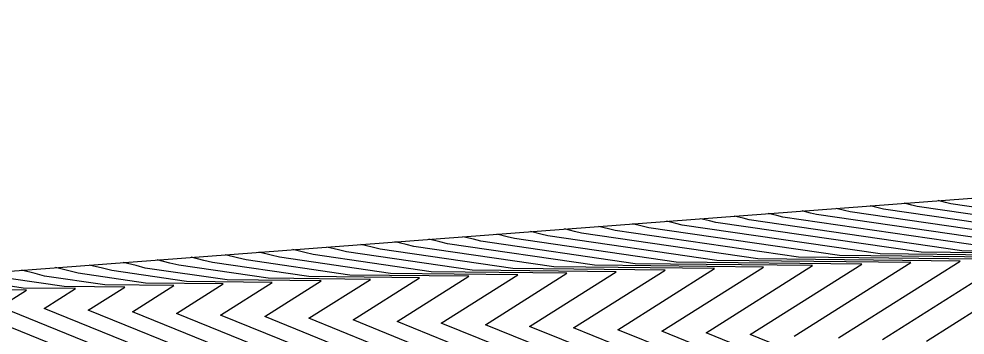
# Model space of a CAD drawing. Header units: metres. Extents: x 419582 to 423558, y 4805372 to 4807539.
# Drawn here: x 419663.7 to 419815.3, y 4805592 to 4805642.6 of the extents above; entities that cross this region are included whole.
import ezdxf

# ---------------------------------------------------------------- set-up
doc = ezdxf.new("R2010")
doc.units = ezdxf.units.M
for name, color, linetype in [('C-TINN-BNDY', 110, 'Continuous'), ('C-TOPO-MAJR', 9, 'Continuous'), ('C-TOPO-MINR', 8, 'Continuous')]:
    doc.layers.add(name, color=color, linetype=linetype)

msp = doc.modelspace()

# ---------------------------------------------------------------- linework, layer by layer
at = {"layer": 'C-TINN-BNDY', "color": 110, "linetype": 'Continuous', "lineweight": -3, "flags": 128}
msp.add_lwpolyline([(420029.12, 4805597.02), (419709.39, 4805488.05), (419650.8, 4805487.27), (419650.8, 4805487.27), (419649.4, 4805487.73), (419632.17, 4805498.3), (419631.97, 4805498.5), (419603.66, 4805571.39), (419596.9, 4805589.66), (419600.88, 4805595.23), (419600.98, 4805595.33), (419601.08, 4805595.43), (419605.58, 4805596.63), (419616.57, 4805598.77), (419987.22, 4805626.86), (420067.42, 4805642.58)], dxfattribs=at)
at = {"layer": 'C-TOPO-MAJR', "color": 9, "linetype": 'Continuous', "lineweight": -3, "flags": 128}
for points, elevation in [([(419840.89, 4805606.53), (419802.2, 4805612.14), (419801.32, 4805612.36), (419800.05, 4805612.67)], 1495), ([(419845.93, 4805604.82), (419808.2, 4805605.23), (419775.33, 4805610), (419774.32, 4805610.26), (419772.86, 4805610.61)], 1490), ([(419787.9, 4805591.81), (419806.58, 4805603.59), (419775.52, 4805603.93), (419748.45, 4805607.86), (419747.31, 4805608.15), (419745.67, 4805608.55)], 1485), ([(419761.98, 4805589.29), (419752.56, 4805593.12), (419767.23, 4805602.37), (419742.83, 4805602.64), (419721.58, 4805605.72), (419720.31, 4805606.05), (419718.48, 4805606.49)], 1480), ([(419731.2, 4805588.74), (419717.22, 4805594.42), (419727.88, 4805601.15), (419710.15, 4805601.34), (419694.7, 4805603.58), (419693.31, 4805603.94), (419691.29, 4805604.43)], 1475), ([(419662.54, 4805580.82), (419664.75, 4805582.04), (419667.94, 4805583.22), (419667.94, 4805583.38), (419668, 4805583.44), (419668.06, 4805583.5), (419669.88, 4805583.93), (419670.23, 4805585.17), (419700.43, 4805588.19), (419681.88, 4805595.72), (419688.53, 4805599.92), (419677.47, 4805600.04), (419667.82, 4805601.44), (419666.3, 4805601.83), (419664.1, 4805602.37)], 1470)]:
    msp.add_lwpolyline(points, dxfattribs=dict(at, elevation=elevation))
at = {"layer": 'C-TOPO-MINR', "color": 8, "linetype": 'Continuous', "lineweight": -3, "flags": 128}
for points, elevation in [([(419847.42, 4805606.78), (419807.58, 4805612.56), (419806.72, 4805612.78), (419805.48, 4805613.09)], 1496), ([(419853.96, 4805607.04), (419812.96, 4805612.99), (419812.12, 4805613.21), (419810.92, 4805613.5)], 1497), ([(419821.28, 4805605.75), (419786.08, 4805610.85), (419785.12, 4805611.1), (419783.73, 4805611.44)], 1492), ([(419827.81, 4805606.01), (419791.45, 4805611.28), (419790.52, 4805611.52), (419789.17, 4805611.85)], 1493), ([(419834.35, 4805606.27), (419796.83, 4805611.71), (419795.92, 4805611.94), (419794.61, 4805612.26)], 1494), ([(419809.1, 4805591.03), (419830.19, 4805604.33), (419795.13, 4805604.71), (419764.58, 4805609.14), (419763.52, 4805609.41), (419761.98, 4805609.79)], 1488), ([(419838.06, 4805604.57), (419801.67, 4805604.97), (419769.95, 4805609.57), (419768.92, 4805609.84), (419767.42, 4805610.2)], 1489), ([(419853.8, 4805605.06), (419814.74, 4805605.49), (419780.7, 4805610.42), (419779.72, 4805610.68), (419778.29, 4805611.03)], 1491), ([(419786.6, 4805589.73), (419780.83, 4805592.07), (419798.71, 4805603.35), (419768.98, 4805603.67), (419743.08, 4805607.43), (419741.91, 4805607.73), (419740.23, 4805608.14)], 1484), ([(419794.97, 4805591.55), (419814.45, 4805603.84), (419782.05, 4805604.19), (419753.83, 4805608.29), (419752.71, 4805608.57), (419751.1, 4805608.97)], 1486), ([(419802.03, 4805591.29), (419822.32, 4805604.08), (419788.59, 4805604.45), (419759.2, 4805608.71), (419758.12, 4805608.99), (419756.54, 4805609.38)], 1487), ([(419663.52, 4805561.89), (419666.87, 4805568.14), (419667.05, 4805567.96), (419667.06, 4805567.98), (419667.07, 4805567.99), (419670.07, 4805568.85), (419672.95, 4805570.59), (419677.42, 4805572.36), (419677.44, 4805572.39), (419677.47, 4805572.42), (419682.06, 4805572.99), (419686.63, 4805576.08), (419686.63, 4805576.38), (419690.77, 4805580.23), (419690.8, 4805580.25), (419690.82, 4805580.28), (419691.22, 4805581.7), (419768.14, 4805589.4), (419759.62, 4805592.85), (419775.1, 4805602.62), (419749.37, 4805602.89), (419726.95, 4805606.15), (419725.71, 4805606.47), (419723.91, 4805606.91)], 1481), ([(419774.29, 4805589.51), (419766.69, 4805592.59), (419782.97, 4805602.86), (419755.91, 4805603.15), (419732.33, 4805606.57), (419731.11, 4805606.89), (419729.35, 4805607.32)], 1482), ([(419780.45, 4805589.62), (419773.76, 4805592.33), (419790.84, 4805603.11), (419762.44, 4805603.41), (419737.7, 4805607), (419736.51, 4805607.31), (419734.79, 4805607.73)], 1483), ([(419743.52, 4805588.96), (419731.35, 4805593.9), (419743.62, 4805601.64), (419723.22, 4805601.86), (419705.45, 4805604.44), (419704.11, 4805604.78), (419702.16, 4805605.26)], 1477), ([(419749.67, 4805589.07), (419738.42, 4805593.64), (419751.49, 4805601.88), (419729.76, 4805602.12), (419710.83, 4805604.86), (419709.51, 4805605.2), (419707.6, 4805605.67)], 1478), ([(419755.83, 4805589.18), (419745.49, 4805593.38), (419759.36, 4805602.13), (419736.3, 4805602.38), (419716.2, 4805605.29), (419714.91, 4805605.62), (419713.04, 4805606.08)], 1479), ([(419662.56, 4805577.05), (419664.9, 4805578.08), (419664.97, 4805578.14), (419665.03, 4805578.2), (419668.17, 4805579.94), (419672.7, 4805581.62), (419672.7, 4805581.68), (419672.79, 4805581.77), (419672.88, 4805581.85), (419675.46, 4805582.46), (419675.95, 4805584.22), (419718.89, 4805588.52), (419703.08, 4805594.94), (419712.14, 4805600.66), (419697.08, 4805600.82), (419683.95, 4805602.72), (419682.5, 4805603.1), (419680.41, 4805603.61)], 1473), ([(419663.14, 4805576.06), (419665.72, 4805577.2), (419665.79, 4805577.26), (419665.85, 4805577.33), (419669.31, 4805579.24), (419674.29, 4805581.09), (419674.29, 4805581.12), (419674.39, 4805581.21), (419674.48, 4805581.3), (419677.32, 4805581.97), (419677.86, 4805583.91), (419725.05, 4805588.63), (419710.15, 4805594.68), (419720.01, 4805600.9), (419703.61, 4805601.08), (419689.33, 4805603.15), (419687.9, 4805603.52), (419685.85, 4805604.02)], 1474), ([(419737.36, 4805588.85), (419724.28, 4805594.16), (419735.75, 4805601.39), (419716.69, 4805601.6), (419700.08, 4805604.01), (419698.71, 4805604.36), (419696.73, 4805604.84)], 1476), ([(419661.97, 4805578.03), (419664.09, 4805578.96), (419664.14, 4805579.02), (419664.2, 4805579.07), (419667.03, 4805580.64), (419671.12, 4805582.16), (419671.12, 4805582.25), (419671.19, 4805582.33), (419671.27, 4805582.4), (419673.6, 4805582.95), (419674.04, 4805584.54), (419712.74, 4805588.41), (419696.01, 4805595.2), (419704.27, 4805600.41), (419690.54, 4805600.56), (419678.57, 4805602.3), (419677.1, 4805602.68), (419674.97, 4805603.2)], 1472), ([(419663.37, 4805579.95), (419665.89, 4805581.34), (419669.53, 4805582.69), (419669.53, 4805582.82), (419669.6, 4805582.88), (419669.67, 4805582.95), (419671.74, 4805583.44), (419672.14, 4805584.85), (419706.58, 4805588.3), (419688.94, 4805595.46), (419696.4, 4805600.17), (419684, 4805600.3), (419673.2, 4805601.87), (419671.7, 4805602.25), (419669.54, 4805602.78)], 1471), ([(419662.48, 4805583.44), (419664.77, 4805584.29), (419664.77, 4805584.51), (419664.81, 4805584.56), (419664.86, 4805584.6), (419666.16, 4805584.91), (419666.41, 4805585.8), (419688.12, 4805587.97), (419667.74, 4805596.25), (419672.79, 4805599.43), (419664.39, 4805599.52), (419657.07, 4805600.59)], 1468), ([(419663.62, 4805582.74), (419666.36, 4805583.76), (419666.36, 4805583.95), (419666.41, 4805584), (419666.46, 4805584.05), (419668.02, 4805584.42), (419668.32, 4805585.48), (419694.27, 4805588.08), (419674.81, 4805595.99), (419680.66, 4805599.68), (419670.93, 4805599.78), (419662.45, 4805601.01)], 1469), ([(419663.25, 4805585.15), (419664.3, 4805585.4), (419664.5, 4805586.11), (419681.96, 4805587.86), (419660.67, 4805596.51), (419664.92, 4805599.19), (419657.86, 4805599.26)], 1467), ([(419662.59, 4805586.43), (419675.8, 4805587.75), (419653.6, 4805596.77)], 1466)]:
    msp.add_lwpolyline(points, dxfattribs=dict(at, elevation=elevation))

doc.saveas('drawing.dxf')
